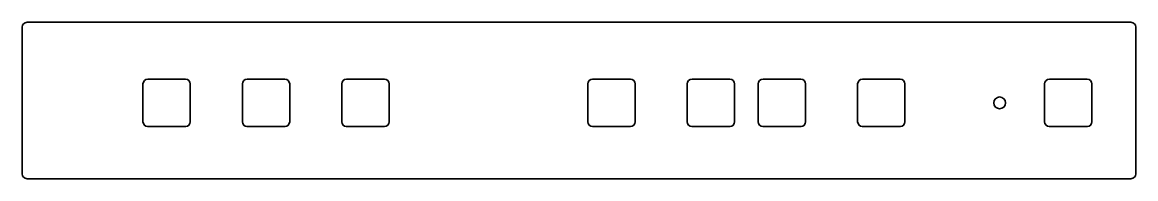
# Model space of a CAD drawing. Header units: millimetres. Extents: x -80 to 155, y -164 to -131.
import ezdxf

# ---------------------------------------------------------------- set-up
doc = ezdxf.new("R2010")
doc.units = ezdxf.units.MM
doc.header["$MEASUREMENT"] = 0
doc.layers.add('Dieline', color=7, linetype='Continuous', lineweight=0)

# ---------------------------------------------------------------- blocks, each defined once
blk = doc.blocks.new('Block_12')
at = {"layer": 'Dieline', "color": 18, "lineweight": 35, "true_color": 0x000000}
for points, knots in [([(-45.43, -142.51), (-45.43, -142.51), (-53.43, -142.51), (-53.43, -142.51), (-53.98, -142.51), (-54.43, -142.96), (-54.43, -143.51), (-54.43, -143.51), (-54.43, -151.51), (-54.43, -151.51), (-54.43, -152.06), (-53.98, -152.51), (-53.43, -152.51), (-53.43, -152.51), (-45.43, -152.51), (-45.43, -152.51), (-44.88, -152.51), (-44.43, -152.06), (-44.43, -151.51), (-44.43, -151.51), (-44.43, -143.51), (-44.43, -143.51), (-44.43, -142.96), (-44.88, -142.51), (-45.43, -142.51)], [0, 0, 0, 0, 1, 1, 1, 2, 2, 2, 3, 3, 3, 4, 4, 4, 5, 5, 5, 6, 6, 6, 7, 7, 7, 8, 8, 8, 8]), ([(-24.43, -142.51), (-24.43, -142.51), (-32.43, -142.51), (-32.43, -142.51), (-32.98, -142.51), (-33.43, -142.96), (-33.43, -143.51), (-33.43, -143.51), (-33.43, -151.51), (-33.43, -151.51), (-33.43, -152.06), (-32.98, -152.51), (-32.43, -152.51), (-32.43, -152.51), (-24.43, -152.51), (-24.43, -152.51), (-23.88, -152.51), (-23.43, -152.06), (-23.43, -151.51), (-23.43, -151.51), (-23.43, -143.51), (-23.43, -143.51), (-23.43, -142.96), (-23.88, -142.51), (-24.43, -142.51)], [0, 0, 0, 0, 1, 1, 1, 2, 2, 2, 3, 3, 3, 4, 4, 4, 5, 5, 5, 6, 6, 6, 7, 7, 7, 8, 8, 8, 8]), ([(-3.43, -142.51), (-3.43, -142.51), (-11.43, -142.51), (-11.43, -142.51), (-11.98, -142.51), (-12.43, -142.96), (-12.43, -143.51), (-12.43, -143.51), (-12.43, -151.51), (-12.43, -151.51), (-12.43, -152.06), (-11.98, -152.51), (-11.43, -152.51), (-11.43, -152.51), (-3.43, -152.51), (-3.43, -152.51), (-2.88, -152.51), (-2.43, -152.06), (-2.43, -151.51), (-2.43, -151.51), (-2.43, -143.51), (-2.43, -143.51), (-2.43, -142.96), (-2.88, -142.51), (-3.43, -142.51)], [0, 0, 0, 0, 1, 1, 1, 2, 2, 2, 3, 3, 3, 4, 4, 4, 5, 5, 5, 6, 6, 6, 7, 7, 7, 8, 8, 8, 8]), ([(48.57, -142.51), (48.57, -142.51), (40.57, -142.51), (40.57, -142.51), (40.02, -142.51), (39.57, -142.96), (39.57, -143.51), (39.57, -143.51), (39.57, -151.51), (39.57, -151.51), (39.57, -152.06), (40.02, -152.51), (40.57, -152.51), (40.57, -152.51), (48.57, -152.51), (48.57, -152.51), (49.12, -152.51), (49.57, -152.06), (49.57, -151.51), (49.57, -151.51), (49.57, -143.51), (49.57, -143.51), (49.57, -142.96), (49.12, -142.51), (48.57, -142.51)], [0, 0, 0, 0, 1, 1, 1, 2, 2, 2, 3, 3, 3, 4, 4, 4, 5, 5, 5, 6, 6, 6, 7, 7, 7, 8, 8, 8, 8]), ([(69.57, -142.51), (69.57, -142.51), (61.57, -142.51), (61.57, -142.51), (61.02, -142.51), (60.57, -142.96), (60.57, -143.51), (60.57, -143.51), (60.57, -151.51), (60.57, -151.51), (60.57, -152.06), (61.02, -152.51), (61.57, -152.51), (61.57, -152.51), (69.57, -152.51), (69.57, -152.51), (70.12, -152.51), (70.57, -152.06), (70.57, -151.51), (70.57, -151.51), (70.57, -143.51), (70.57, -143.51), (70.57, -142.96), (70.12, -142.51), (69.57, -142.51)], [0, 0, 0, 0, 1, 1, 1, 2, 2, 2, 3, 3, 3, 4, 4, 4, 5, 5, 5, 6, 6, 6, 7, 7, 7, 8, 8, 8, 8]), ([(84.57, -142.51), (84.57, -142.51), (76.57, -142.51), (76.57, -142.51), (76.02, -142.51), (75.57, -142.96), (75.57, -143.51), (75.57, -143.51), (75.57, -151.51), (75.57, -151.51), (75.57, -152.06), (76.02, -152.51), (76.57, -152.51), (76.57, -152.51), (84.57, -152.51), (84.57, -152.51), (85.12, -152.51), (85.57, -152.06), (85.57, -151.51), (85.57, -151.51), (85.57, -143.51), (85.57, -143.51), (85.57, -142.96), (85.12, -142.51), (84.57, -142.51)], [0, 0, 0, 0, 1, 1, 1, 2, 2, 2, 3, 3, 3, 4, 4, 4, 5, 5, 5, 6, 6, 6, 7, 7, 7, 8, 8, 8, 8]), ([(105.57, -142.51), (105.57, -142.51), (97.57, -142.51), (97.57, -142.51), (97.02, -142.51), (96.57, -142.96), (96.57, -143.51), (96.57, -143.51), (96.57, -151.51), (96.57, -151.51), (96.57, -152.06), (97.02, -152.51), (97.57, -152.51), (97.57, -152.51), (105.57, -152.51), (105.57, -152.51), (106.12, -152.51), (106.57, -152.06), (106.57, -151.51), (106.57, -151.51), (106.57, -143.51), (106.57, -143.51), (106.57, -142.96), (106.12, -142.51), (105.57, -142.51)], [0, 0, 0, 0, 1, 1, 1, 2, 2, 2, 3, 3, 3, 4, 4, 4, 5, 5, 5, 6, 6, 6, 7, 7, 7, 8, 8, 8, 8]), ([(145.07, -142.51), (145.07, -142.51), (137.07, -142.51), (137.07, -142.51), (136.52, -142.51), (136.07, -142.96), (136.07, -143.51), (136.07, -143.51), (136.07, -151.51), (136.07, -151.51), (136.07, -152.06), (136.52, -152.51), (137.07, -152.51), (137.07, -152.51), (145.07, -152.51), (145.07, -152.51), (145.62, -152.51), (146.07, -152.06), (146.07, -151.51), (146.07, -151.51), (146.07, -143.51), (146.07, -143.51), (146.07, -142.96), (145.62, -142.51), (145.07, -142.51)], [0, 0, 0, 0, 1, 1, 1, 2, 2, 2, 3, 3, 3, 4, 4, 4, 5, 5, 5, 6, 6, 6, 7, 7, 7, 8, 8, 8, 8]), ([(126.57, -146.26), (125.88, -146.26), (125.32, -146.82), (125.32, -147.51), (125.32, -148.2), (125.88, -148.76), (126.57, -148.76), (127.26, -148.76), (127.82, -148.2), (127.82, -147.51), (127.82, -146.82), (127.26, -146.26), (126.57, -146.26)], [0, 0, 0, 0, 1, 1, 1, 2, 2, 2, 3, 3, 3, 4, 4, 4, 4])]:
    blk.add_open_spline(points, degree=3, knots=knots, dxfattribs=at)
blk = doc.blocks.new('Block_11')
at = {"layer": 'Dieline', "color": 18, "lineweight": 35, "true_color": 0x000000}
blk.add_open_spline([(154.32, -163.51), (154.32, -163.51), (-78.93, -163.51), (-78.93, -163.51), (-79.48, -163.51), (-79.93, -163.06), (-79.93, -162.51), (-79.93, -162.51), (-79.93, -131.51), (-79.93, -131.51), (-79.93, -130.96), (-79.48, -130.51), (-78.93, -130.51), (-78.93, -130.51), (154.32, -130.51), (154.32, -130.51), (154.87, -130.51), (155.32, -130.96), (155.32, -131.51), (155.32, -131.51), (155.32, -162.51), (155.32, -162.51), (155.32, -163.06), (154.87, -163.51), (154.32, -163.51)], degree=3, knots=[0, 0, 0, 0, 1, 1, 1, 2, 2, 2, 3, 3, 3, 4, 4, 4, 5, 5, 5, 6, 6, 6, 7, 7, 7, 8, 8, 8, 8], dxfattribs=at)
at = {"layer": 'Dieline'}
blk.add_blockref('Block_12', (0, 0), dxfattribs=at)

msp = doc.modelspace()

# ---------------------------------------------------------------- block references
at = {"layer": 'Dieline'}
msp.add_blockref('Block_11', (0, 0), dxfattribs=at)

doc.saveas('drawing.dxf')
